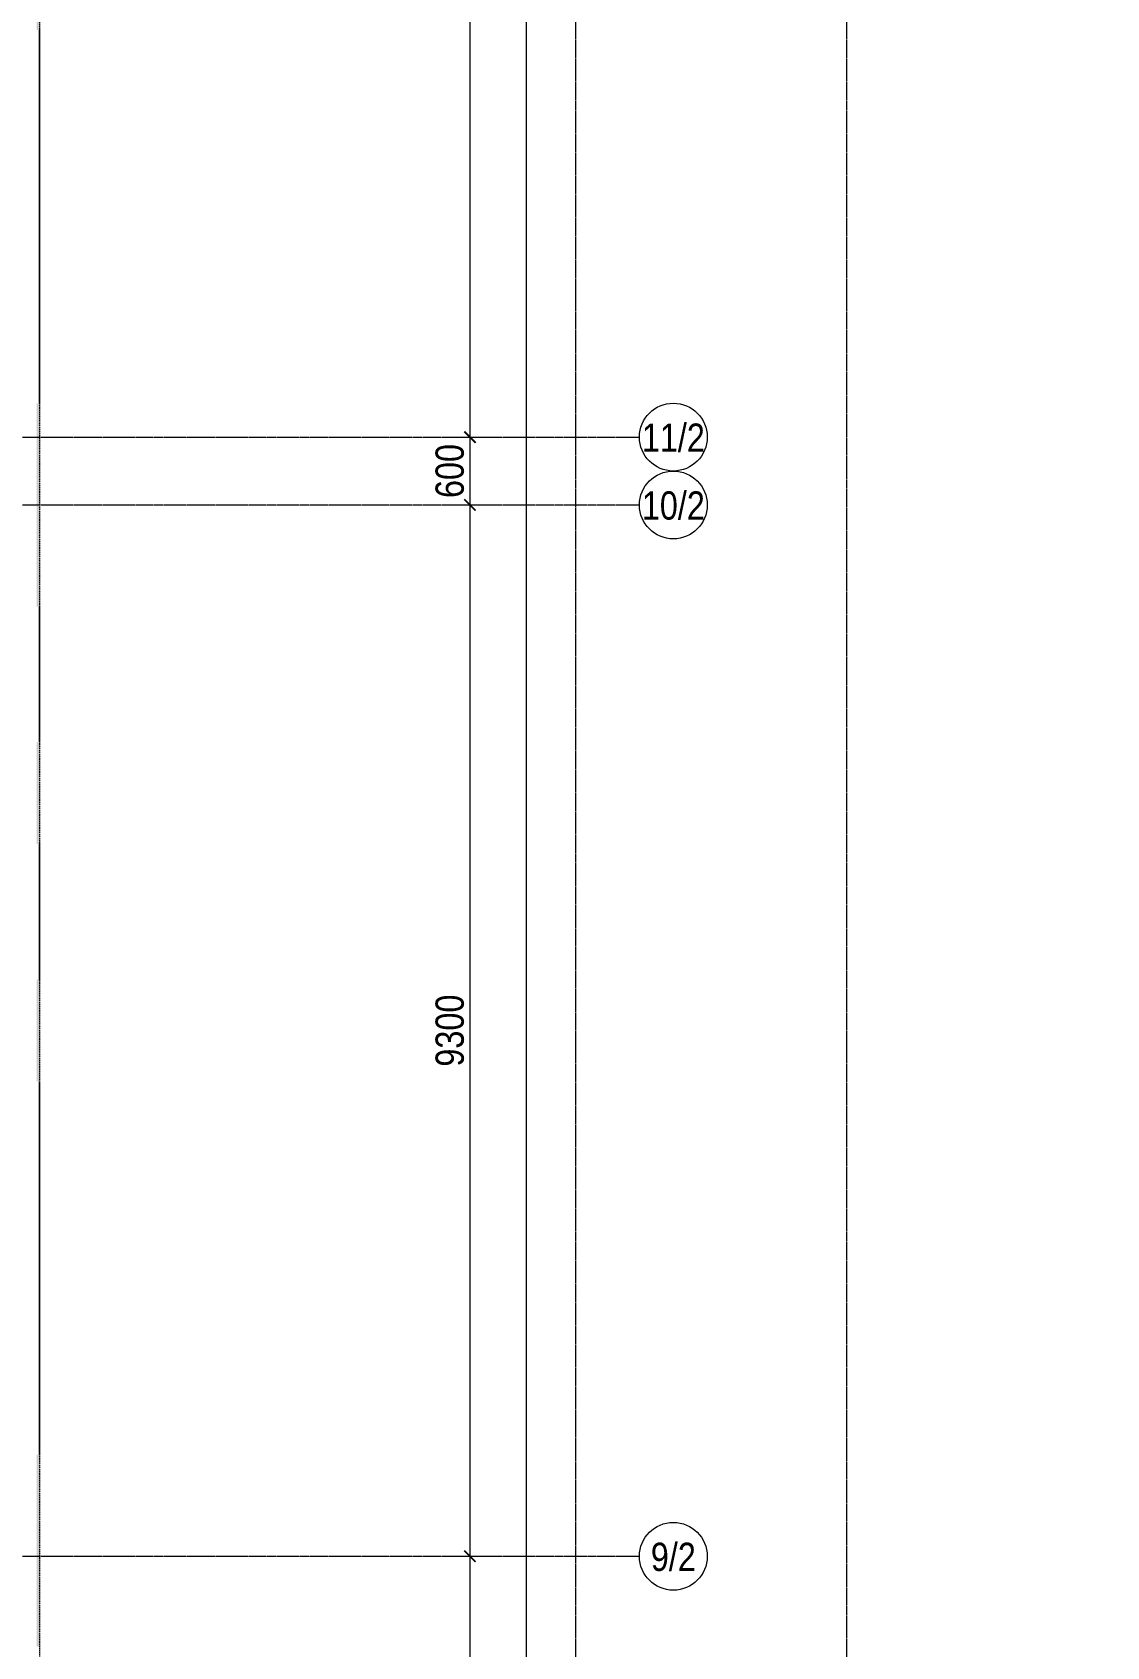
# Model space of a CAD drawing. Header units: millimetres. Extents: x -65509 to 912790, y 446 to 713294.
# Drawn here: x 208185 to 217695, y 152875 to 167156 of the extents above; entities that cross this region are included whole.
import ezdxf
from ezdxf.enums import TextEntityAlignment as Align

# ---------------------------------------------------------------- set-up
doc = ezdxf.new("R2010")
doc.units = ezdxf.units.MM
doc.linetypes.add('CENTER2', pattern=[28.575, 19.05, -3.175, 3.175, -3.175])
doc.linetypes.add('DASHED', pattern=[19.05, 12.7, -6.35])
doc.layers.get('Defpoints').update_dxf_attribs({"color": 250})
for name, color, linetype, lineweight in [('A-Wall_Материал_Газоблок_Контур', 250, 'Continuous', 0), ('АР_Окна', 250, 'Continuous', 5), ('АР_Штриховка', 250, 'Continuous', 0), ('РД_Оси_100', 250, 'Continuous', 0), ('РД_Оси_размер', 250, 'Continuous', 0)]:
    doc.layers.add(name, color=color, linetype=linetype, lineweight=lineweight)
doc.layers.add('АР_Делит', color=250, linetype='Continuous', lineweight=0, plot=False)
doc.styles.add('style1', font='ARIALN.TTF')
doc.styles.add('ккк', font='isocpeur.ttf', dxfattribs={"width": 0.85, "oblique": 15})
doc.dimstyles.new('Dim100_ареал', dxfattribs={"dimscale": 100, "dimtxt": 2.5, "dimasz": 1, "dimexe": 1, "dimexo": 1, "dimgap": 0.5, "dimtad": 1, "dimzin": 12, "dimdsep": 46, "dimtxsty": 'style1', "dimblk": 'ARCHTICK', "dimcen": 1, "dimdle": 1, "dimclrd": 256, "dimclre": 256, "dimaunit": 1, "dimadec": 0, "dimazin": 3, "dimtfac": 1, "dimtmove": 1, "dimatfit": 3, "dimldrblk": 'OPEN30', "dimfxl": 4, "dimfxlon": 1, "dimtolj": 1, "dimtzin": 0, "dimlwd": 9, "dimlwe": 9, "dimarcsym": 0})

# ---------------------------------------------------------------- blocks, each defined once
blk = doc.blocks.new('A-iden')
at = {"linetype": 'Continuous', "lineweight": 5}
blk.add_circle((0, -4), 3, dxfattribs=at)
at = {"color": 0, "linetype": 'Continuous', "lineweight": 20, "style": 'ккк', "width": 0.85}
blk.add_attdef('ID', text='', height=8, dxfattribs=at).set_placement((0.31, -3.85), align=Align.MIDDLE_CENTER)
blk = doc.blocks.new('_ArchTick')
at = {"color": 0, "linetype": 'ByBlock', "const_width": 0.15}
blk.add_lwpolyline([(-0.5, -0.5), (0.5, 0.5)], dxfattribs=at)
blk = doc.blocks.new('*D229')
at = {"layer": 'Defpoints', "color": 0, "transparency": 16777216}
for p in [(68364, 68320), (70364, 68320), (68364, 15000)]:
    blk.add_point(p, dxfattribs=at)
at = {"layer": 'РД_Оси_размер', "color": 0, "lineweight": 5, "transparency": 16777216}
for p, q in [((70364, 14900), (70364, 68420)), ((70164, 68320), (70464, 68320)), ((70164, 15000), (70464, 15000))]:
    blk.add_line(p, q, dxfattribs=at)
at = {"layer": 'РД_Оси_размер', "color": 0, "lineweight": 5, "transparency": 16777216, "xscale": 100, "yscale": 100, "zscale": 100}
for p, rotation in [((70364, 68320), 90), ((70364, 15000), 270)]:
    blk.add_blockref('_ArchTick', p, dxfattribs=dict(at, rotation=rotation))
at = {"layer": 'РД_Оси_размер', "color": 0, "transparency": 16777216, "insert": (70186, 41660), "char_height": 250, "attachment_point": 5, "rotation": 90, "style": 'style1'}
blk.add_mtext('\\A1;53320', dxfattribs=at)
blk = doc.blocks.new('_Open30')
at = {"color": 0, "linetype": 'ByBlock', "lineweight": -2}
for p, q in [((-1, 0.27), (0, 0)), ((0, 0), (-1, -0.27)), ((0, 0), (-1, 0))]:
    blk.add_line(p, q, dxfattribs=at)
blk = doc.blocks.new('*D212')
at = {"layer": 'Defpoints', "color": 0, "transparency": 16777216}
for p in [(68364, 45000), (68364, 36300), (69864, 36300)]:
    blk.add_point(p, dxfattribs=at)
at = {"layer": 'РД_Оси_размер', "color": 0, "lineweight": 5, "transparency": 16777216}
for p, q in [((69664, 45000), (69964, 45000)), ((69864, 45100), (69864, 36200)), ((69664, 36300), (69964, 36300))]:
    blk.add_line(p, q, dxfattribs=at)
at = {"layer": 'РД_Оси_размер', "color": 0, "lineweight": 5, "transparency": 16777216, "xscale": 100, "yscale": 100, "zscale": 100}
for p, rotation in [((69864, 45000), 90), ((69864, 36300), 270)]:
    blk.add_blockref('_ArchTick', p, dxfattribs=dict(at, rotation=rotation))
at = {"layer": 'РД_Оси_размер', "color": 0, "transparency": 16777216, "insert": (69686, 40650), "char_height": 250, "attachment_point": 5, "rotation": 90, "style": 'style1'}
blk.add_mtext('\\A1;8700', dxfattribs=at)
blk = doc.blocks.new('*D213')
at = {"layer": 'Defpoints', "color": 0, "transparency": 16777216}
for p in [(68364, 36300), (68364, 35700), (69864, 35700)]:
    blk.add_point(p, dxfattribs=at)
at = {"layer": 'РД_Оси_размер', "color": 0, "lineweight": 5, "transparency": 16777216}
for p, q in [((69664, 36300), (69964, 36300)), ((69864, 36400), (69864, 35600)), ((69664, 35700), (69964, 35700))]:
    blk.add_line(p, q, dxfattribs=at)
at = {"layer": 'РД_Оси_размер', "color": 0, "lineweight": 5, "transparency": 16777216, "xscale": 100, "yscale": 100, "zscale": 100}
for p, rotation in [((69864, 36300), 90), ((69864, 35700), 270)]:
    blk.add_blockref('_ArchTick', p, dxfattribs=dict(at, rotation=rotation))
at = {"layer": 'РД_Оси_размер', "color": 0, "transparency": 16777216, "insert": (69686, 36000), "char_height": 250, "attachment_point": 5, "rotation": 90, "style": 'style1'}
blk.add_mtext('\\A1;600', dxfattribs=at)
blk = doc.blocks.new('*D214')
at = {"layer": 'Defpoints', "color": 0, "transparency": 16777216}
for p in [(68364, 35700), (68364, 26400), (69864, 26400)]:
    blk.add_point(p, dxfattribs=at)
at = {"layer": 'РД_Оси_размер', "color": 0, "lineweight": 5, "transparency": 16777216}
for p, q in [((69864, 35800), (69864, 26300)), ((69664, 35700), (69964, 35700)), ((69664, 26400), (69964, 26400))]:
    blk.add_line(p, q, dxfattribs=at)
at = {"layer": 'РД_Оси_размер', "color": 0, "lineweight": 5, "transparency": 16777216, "xscale": 100, "yscale": 100, "zscale": 100}
for p, rotation in [((69864, 35700), 90), ((69864, 26400), 270)]:
    blk.add_blockref('_ArchTick', p, dxfattribs=dict(at, rotation=rotation))
at = {"layer": 'РД_Оси_размер', "color": 0, "transparency": 16777216, "insert": (69686, 31050), "char_height": 250, "attachment_point": 5, "rotation": 90, "style": 'style1'}
blk.add_mtext('\\A1;9300', dxfattribs=at)
blk = doc.blocks.new('*D202')
at = {"layer": 'Defpoints', "color": 0, "transparency": 16777216}
for p in [(68364, 26400), (68364, 21300), (69864, 21300)]:
    blk.add_point(p, dxfattribs=at)
at = {"layer": 'РД_Оси_размер', "color": 0, "lineweight": 5, "transparency": 16777216}
for p, q in [((69864, 26500), (69864, 21200)), ((69664, 26400), (69964, 26400)), ((69664, 21300), (69964, 21300))]:
    blk.add_line(p, q, dxfattribs=at)
at = {"layer": 'РД_Оси_размер', "color": 0, "lineweight": 5, "transparency": 16777216, "xscale": 100, "yscale": 100, "zscale": 100}
for p, rotation in [((69864, 26400), 90), ((69864, 21300), 270)]:
    blk.add_blockref('_ArchTick', p, dxfattribs=dict(at, rotation=rotation))
at = {"layer": 'РД_Оси_размер', "color": 0, "transparency": 16777216, "insert": (69686, 23850), "char_height": 250, "attachment_point": 5, "rotation": 90, "style": 'style1'}
blk.add_mtext('\\A1;5100', dxfattribs=at)
blk = doc.blocks.new('СОШ_2200_АР_ОСИ_М100_28.05.24')
at = {"layer": 'АР_Делит', "color": 5, "linetype": 'DASHED'}
blk.add_lwpolyline([(114955, 135155), (114955, -355), (93595.036, -355), (93595.036, 13855), (94145, 13855), (94145, 68320), (66055, 68320), (66055, 13857.73), (83455, 13857.73), (83455, -355), (45245, -355), (45245, 13145), (44695, 13145), (44695, 26755), (45245, 26755), (45245, 68320), (20455, 68320), (20455, 26755), (27955, 26755), (27955, 13145), (-355, 13145), (-355, 100855), (37145, 100855), (37145, 129155)], dxfattribs=at)
at = {"layer": 'РД_Оси_100', "linetype": 'CENTER2'}
for p, q in [((73200, -6155), (73200, 139938.679)), ((70800, -6155), (70800, 90900)), ((43327.994, 26400), (71363.995, 26400))]:
    blk.add_line(p, q, dxfattribs=at)
for points in [[(43327.994, 36300), (71363.995, 36300)], [(43327.994, 35700), (71363.995, 35700)]]:
    blk.add_lwpolyline(points, dxfattribs=at)
at = {"layer": 'РД_Оси_100', "color": 0}
ref = blk.add_blockref('A-iden', (71663.995, 36700), dxfattribs=dict(at, xscale=100, yscale=100, zscale=100))
ref.add_attrib('ID', '11/2', dxfattribs={"layer": '0', "linetype": 'Continuous', "height": 250, "style": 'style1'}).set_placement((71663.995, 36300), align=Align.MIDDLE)
ref = blk.add_blockref('A-iden', (71663.995, 36100), dxfattribs=dict(at, xscale=100, yscale=100, zscale=100))
ref.add_attrib('ID', '10/2', dxfattribs={"layer": '0', "linetype": 'Continuous', "height": 250, "style": 'style1'}).set_placement((71663.995, 35700), align=Align.MIDDLE)
ref = blk.add_blockref('A-iden', (71663.995, 26800), dxfattribs=dict(at, xscale=100, yscale=100, zscale=100))
ref.add_attrib('ID', '9/2', dxfattribs={"layer": '0', "linetype": 'Continuous', "height": 250, "style": 'style1'}).set_placement((71663.995, 26400), align=Align.MIDDLE)
at = {"layer": 'РД_Оси_размер'}
for base, p1, p2, picture, middle in [((70363.995, 68320), (68363.995, 15000), (68363.995, 68320), '*D229', (70186.352, 41660)), ((69863.995, 36300), (68363.995, 45000), (68363.995, 36300), '*D212', (69686.352, 40650)), ((69863.995, 35700), (68363.995, 36300), (68363.995, 35700), '*D213', (69686.352, 36000)), ((69863.995, 26400), (68363.995, 35700), (68363.995, 26400), '*D214', (69686.352, 31050)), ((69863.995, 21300), (68363.995, 26400), (68363.995, 21300), '*D202', (69686.352, 23850))]:
    dim = blk.add_linear_dim(base=base, p1=p1, p2=p2, angle=90, dimstyle='Dim100_ареал', dxfattribs=at)
    dim.commit()
    dim.dimension.update_dxf_attribs({"geometry": picture, "text_midpoint": middle})

msp = doc.modelspace()

# ---------------------------------------------------------------- hatches: boundary and pattern name
at = {"layer": 'АР_Штриховка', "linetype": 'Continuous', "lineweight": 0}
h = msp.add_hatch(dxfattribs=at)
h.set_pattern_fill('_U', color=256, angle=-360, style=0, pattern_type=0)
h.set_pattern_definition([(360, (142195.1574, 127275.0729), (3e-17, 1), [])])
h.paths.add_polyline_path([(208250.157, 195595.073), (208225.157, 195620.073), (208225.157, 194775.073), (208250.157, 194775.073)], flags=0)
h.paths.add_polyline_path([(208250.157, 193275.073), (208225.157, 193275.073), (208225.157, 192375.073), (208250.157, 192375.073)], flags=0)
h.paths.add_polyline_path([(208250.157, 189075.073), (208225.157, 189075.073), (208225.157, 188175.073), (208250.157, 188175.073)], flags=0)
h.paths.add_polyline_path([(208250.157, 186975.073), (208225.157, 186975.073), (208225.157, 186075.073), (208250.157, 186075.073)], flags=0)
h.paths.add_polyline_path([(208250.157, 182775.073), (208225.157, 182775.073), (208225.157, 180975.073), (208250.157, 180975.073)], flags=0)
h.paths.add_polyline_path([(208250.157, 177675.073), (208225.157, 177675.073), (208225.157, 176775.073), (208250.157, 176775.073)], flags=0)
h.paths.add_polyline_path([(208250.157, 175575.073), (208225.157, 175575.073), (208225.157, 174675.073), (208250.157, 174675.073)], flags=0)
h.paths.add_polyline_path([(208250.157, 173475.073), (208225.157, 173475.073), (208225.157, 171375.073), (208250.157, 171375.073)], flags=0)
h.paths.add_polyline_path([(208250.157, 170175.073), (208225.157, 170175.073), (208225.157, 169275.073), (208250.157, 169275.073)], flags=0)
h.paths.add_polyline_path([(208250.157, 168075.073), (208225.157, 168075.073), (208225.157, 167175.073), (208250.157, 167175.073)], flags=0)
h.paths.add_polyline_path([(208250.157, 163875.073), (208225.157, 163875.073), (208225.157, 162075.073), (208250.157, 162075.073)], flags=0)
h.paths.add_polyline_path([(208250.157, 160875.073), (208225.157, 160875.073), (208225.157, 159975.073), (208250.157, 159975.073)], flags=0)
h.paths.add_polyline_path([(208250.157, 158775.073), (208225.157, 158775.073), (208225.157, 157875.073), (208250.157, 157875.073)], flags=0)
h.paths.add_polyline_path([(208250.157, 154575.073), (208225.157, 154575.073), (208225.157, 152875.074), (208250.157, 152875.074)], flags=0)
h.paths.add_polyline_path([(208250.157, 149575.074), (208225.157, 149575.074), (208225.157, 148675.074), (208250.157, 148675.074)], flags=0)
h.paths.add_polyline_path([(208250.157, 147475.074), (208225.157, 147475.074), (208225.157, 146575.072), (208250.157, 146575.072)], flags=0)

# ---------------------------------------------------------------- linework, layer by layer
at = {"layer": 'A-Wall_Материал_Газоблок_Контур', "linetype": 'Continuous', "lineweight": 0}
for p, q in [((208250.157, 163875.073), (208250.157, 167175.073)), ((208250.157, 160875.073), (208250.157, 162075.073)), ((208250.157, 158775.073), (208250.157, 159975.073)), ((208250.157, 154575.073), (208250.157, 157875.073))]:
    msp.add_line(p, q, dxfattribs=at)
at = {"layer": 'АР_Окна', "linetype": 'Continuous', "lineweight": 5}
for p, q in [((208250.157, 167175.073), (208250.157, 163875.073)), ((208250.157, 162075.073), (208250.157, 160875.073)), ((208250.157, 159975.073), (208250.157, 158775.073)), ((208250.157, 157875.073), (208250.157, 154575.073))]:
    msp.add_line(p, q, dxfattribs=at)

# ---------------------------------------------------------------- block references
at = {"layer": 'РД_Оси_100'}
msp.add_blockref('СОШ_2200_АР_ОСИ_М100_28.05.24', (142195.157, 127275.073), dxfattribs=at)

doc.saveas('drawing.dxf')
